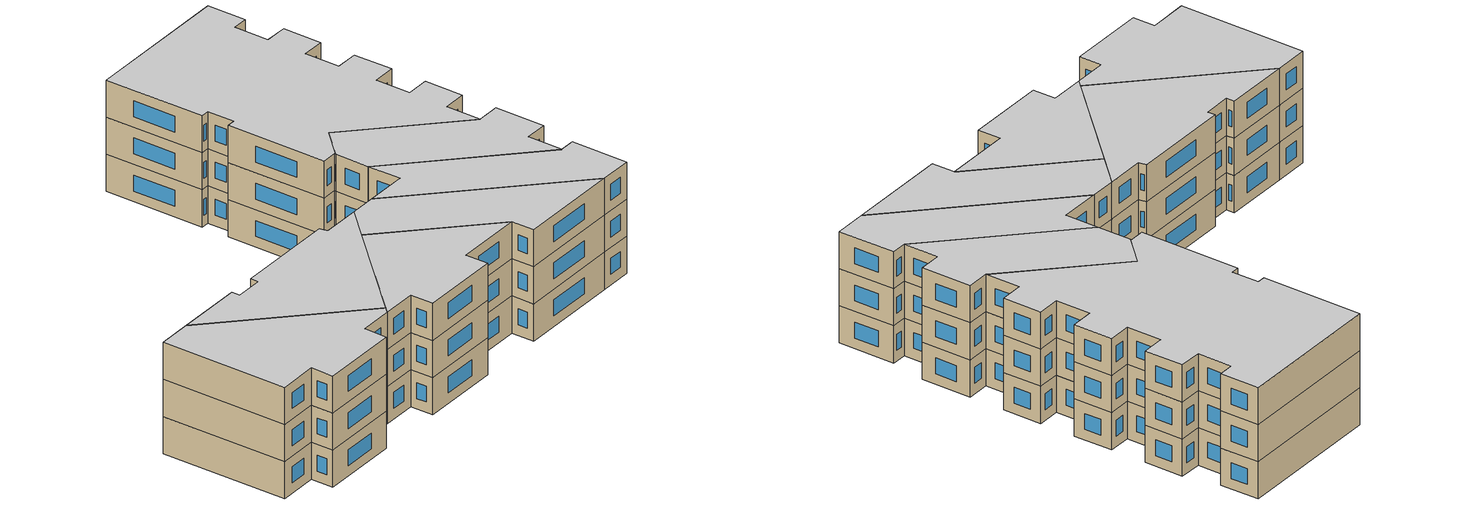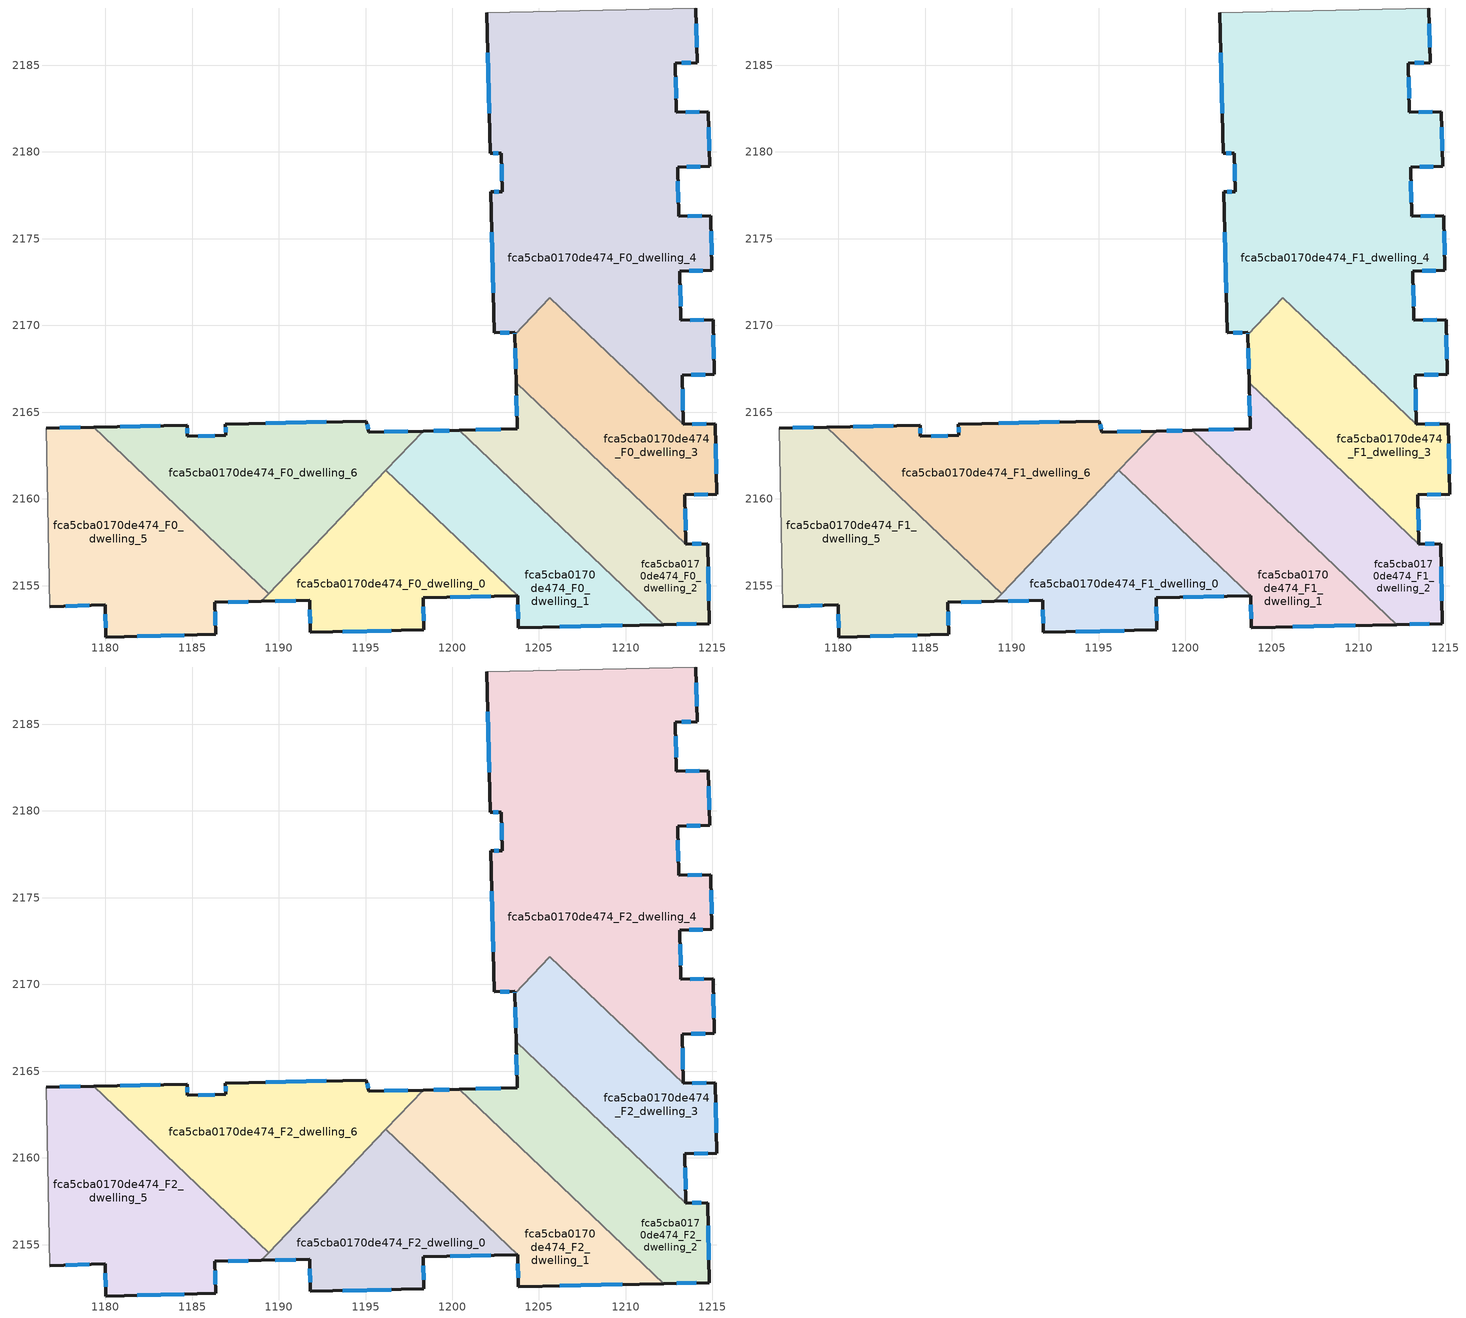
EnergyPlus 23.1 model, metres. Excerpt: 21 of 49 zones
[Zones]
fca5cba0170de474_F0_dwelling_0
 floor ground (EU_floor_Construction): 1203.77,2154.42 1198.32,2154.3 1198.36,2152.45 1191.83,2152.3 1191.78,2154.15 1189,2154.09 1196.17,2161.64 z0
 wall outside (EU_wall_Construction): 1189,2154.09 1191.78,2154.15 1191.83,2152.3 1198.36,2152.45 1198.32,2154.3 1203.77,2154.42 z0:3
 wall to fca5cba0170de474_F0_dwelling_1 (EU_wall_Construction): 1203.77,2154.42 1196.17,2161.64 z0:3
 wall to fca5cba0170de474_F0_dwelling_6 (EU_wall_Construction): 1196.17,2161.64 1189.43,2154.54 z0:3
 wall to fca5cba0170de474_F0_dwelling_5 (EU_wall_Construction): 1189.43,2154.54 1189,2154.09 z0:3
 window (EU_Window_Construction): 1191.79,2153.62 1191.81,2152.83 / 1189.79,2154.11 1190.98,2154.13 / 1199.88,2154.33 1202.21,2154.38 / 1198.35,2152.98 1198.33,2153.77 / 1193.69,2152.34 1196.49,2152.41 z0.86:2.14
fca5cba0170de474_F0_dwelling_1
 floor ground (EU_floor_Construction): 1212.2,2152.76 1203.81,2152.57 1203.77,2154.42 1196.17,2161.64 1198.33,2163.91 1200.41,2163.96 z0
 wall outside (EU_wall_Construction): 1200.41,2163.96 1198.33,2163.91 / 1203.77,2154.42 1203.81,2152.57 1212.2,2152.76 z0:3
 wall to fca5cba0170de474_F0_dwelling_2 (EU_wall_Construction): 1212.2,2152.76 1200.41,2163.96 z0:3
 wall to fca5cba0170de474_F0_dwelling_6 (EU_wall_Construction): 1198.33,2163.91 1196.17,2161.64 z0:3
 window (EU_Window_Construction): 1199.82,2163.94 1198.92,2163.92 / 1206.21,2152.62 1209.81,2152.7 / 1203.78,2153.89 1203.8,2153.1 z0.86:2.14
fca5cba0170de474_F0_dwelling_2
 floor ground (EU_floor_Construction): 1214.72,2157.41 1214.83,2152.82 1212.2,2152.76 1200.41,2163.96 1203.73,2164.03 1203.68,2166.7 1213.47,2157.39 z0
 wall outside (EU_wall_Construction): 1203.68,2166.7 1203.73,2164.03 1200.41,2163.96 / 1212.2,2152.76 1214.83,2152.82 1214.72,2157.41 1213.47,2157.39 z0:3
 wall to fca5cba0170de474_F0_dwelling_3 (EU_wall_Construction): 1213.47,2157.39 1203.68,2166.7 z0:3
 window (EU_Window_Construction): 1202.79,2164.01 1201.36,2163.98 / 1203.69,2165.94 1203.72,2164.79 / 1214.36,2157.41 1213.83,2157.4 / 1214.79,2154.13 1214.75,2156.1 / 1212.95,2152.77 1214.08,2152.8 z0.86:2.14
fca5cba0170de474_F0_dwelling_3
 floor ground (EU_floor_Construction): 1215.17,2164.33 1215.26,2160.28 1213.41,2160.23 1213.47,2157.39 1203.68,2166.7 1203.61,2169.47 1205.63,2171.6 1213.32,2164.29 z0
 wall outside (EU_wall_Construction): 1213.47,2157.39 1213.41,2160.23 1215.26,2160.28 1215.17,2164.33 1213.32,2164.29 / 1203.61,2169.47 1203.68,2166.7 z0:3
 wall to fca5cba0170de474_F0_dwelling_4 (EU_wall_Construction): 1213.32,2164.29 1205.63,2171.6 1203.61,2169.47 z0:3
 window (EU_Window_Construction): 1213.45,2158.21 1213.43,2159.42 / 1203.63,2168.68 1203.66,2167.49 / 1214.64,2164.32 1213.85,2164.3 / 1215.23,2161.44 1215.19,2163.17 / 1213.94,2160.25 1214.73,2160.27 z0.86:2.14
fca5cba0170de474_F0_dwelling_4
 floor ground (EU_floor_Construction): 1214.03,2188.3 1214.11,2185.15 1212.86,2185.12 1212.92,2182.29 1214.77,2182.33 1214.84,2179.17 1212.99,2179.12 1213.05,2176.29 1214.9,2176.33 1214.97,2173.17 1213.12,2173.13 1213.19,2170.29 1215.03,2170.33 1215.1,2167.17 1213.26,2167.13 1213.32,2164.29 1205.63,2171.6 1203.61,2169.47 1203.61,2169.6 1202.42,2169.57 1202.23,2177.7 1202.88,2177.71 1202.83,2179.93 1202.18,2179.91 1202,2188.03 z0
 wall outside (EU_wall_Construction): 1213.32,2164.29 1213.26,2167.13 1215.1,2167.17 1215.03,2170.33 1213.19,2170.29 1213.12,2173.13 1214.97,2173.17 1214.9,2176.33 1213.05,2176.29 1212.99,2179.12 1214.84,2179.17 1214.77,2182.33 1212.92,2182.29 1212.86,2185.12 1214.11,2185.15 1214.03,2188.3 / 1202,2188.03 1202.18,2179.91 1202.83,2179.93 1202.88,2177.71 1202.23,2177.7 1202.42,2169.57 1203.61,2169.6 1203.61,2169.47 z0:3
 wall adiabatic (EU_wall_Construction): 1214.03,2188.3 1202,2188.03 z0:3
 window (EU_Window_Construction): 1214.37,2176.32 1213.58,2176.3 / 1214.95,2174.07 1214.92,2175.42 / 1213.65,2173.14 1214.44,2173.16 / 1213.17,2171.1 1213.14,2172.32 / 1214.51,2170.32 1213.71,2170.3 / 1215.08,2168.07 1215.05,2169.43 / 1213.78,2167.14 1214.58,2167.16 / 1213.3,2165.1 1213.27,2166.32 / 1203.61,2169.56 1203.61,2169.51 / 1202.76,2169.58 1203.27,2169.59 / 1202.29,2175.37 1202.37,2171.89 / 1202.7,2177.71 1202.42,2177.7 / 1202.85,2179.29 1202.87,2178.34 / 1202.37,2179.92 1202.65,2179.92 / 1202.05,2185.71 1202.13,2182.23 / 1214.09,2186.05 1214.06,2187.4 / 1213.22,2185.13 1213.76,2185.14 / 1212.9,2183.1 1212.88,2184.31 / 1214.24,2182.31 1213.45,2182.3 / 1214.82,2180.07 1214.79,2181.42 / 1213.52,2179.14 1214.31,2179.15 / 1213.03,2177.1 1213.01,2178.31 z0.86:2.14
fca5cba0170de474_F0_dwelling_5
 floor ground (EU_floor_Construction): 1189.43,2154.54 1189,2154.09 1186.32,2154.03 1186.36,2152.19 1180.03,2152.04 1179.98,2153.89 1176.81,2153.79 1176.59,2164.08 1179.32,2164.14 z0
 wall outside (EU_wall_Construction): 1176.81,2153.79 1179.98,2153.89 1180.03,2152.04 1186.36,2152.19 1186.32,2154.03 1189,2154.09 / 1179.32,2164.14 1176.59,2164.08 z0:3
 wall adiabatic (EU_wall_Construction): 1176.59,2164.08 1176.81,2153.79 z0:3
 wall to fca5cba0170de474_F0_dwelling_6 (EU_wall_Construction): 1189.43,2154.54 1179.32,2164.14 z0:3
 window (EU_Window_Construction): 1181.84,2152.08 1184.55,2152.15 / 1180,2153.36 1180.01,2152.57 / 1177.71,2153.82 1179.08,2153.86 / 1178.54,2164.12 1177.37,2164.09 / 1187.09,2154.05 1188.24,2154.07 / 1186.35,2152.72 1186.33,2153.5 z0.86:2.14
fca5cba0170de474_F0_dwelling_6
 floor ground (EU_floor_Construction): 1198.33,2163.91 1189.43,2154.54 1179.32,2164.14 1184.71,2164.25 1184.72,2163.61 1186.94,2163.66 1186.93,2164.3 1195.05,2164.49 1195.19,2163.84 z0
 wall outside (EU_wall_Construction): 1198.33,2163.91 1195.19,2163.84 1195.05,2164.49 1186.93,2164.3 1186.94,2163.66 1184.72,2163.61 1184.71,2164.25 1179.32,2164.14 z0:3
 window (EU_Window_Construction): 1195.15,2164.02 1195.09,2164.3 / 1197.43,2163.89 1196.08,2163.86 / 1183.17,2164.22 1180.86,2164.17 / 1184.72,2163.79 1184.72,2164.07 / 1186.31,2163.64 1185.36,2163.62 / 1186.93,2164.12 1186.94,2163.84 / 1192.73,2164.43 1189.25,2164.36 z0.86:2.14
fca5cba0170de474_F1_dwelling_0
 floor to fca5cba0170de474_F0_dwelling_0 (EU_floor_Construction): 1203.77,2154.42 1198.32,2154.3 1198.36,2152.45 1191.83,2152.3 1191.78,2154.15 1189,2154.09 1196.17,2161.64 z3
 wall outside (EU_wall_Construction): 1189,2154.09 1191.78,2154.15 1191.83,2152.3 1198.36,2152.45 1198.32,2154.3 1203.77,2154.42 z3:6
 wall to fca5cba0170de474_F1_dwelling_1 (EU_wall_Construction): 1203.77,2154.42 1196.17,2161.64 z3:6
 wall to fca5cba0170de474_F1_dwelling_6 (EU_wall_Construction): 1196.17,2161.64 1189.43,2154.54 z3:6
 wall to fca5cba0170de474_F1_dwelling_5 (EU_wall_Construction): 1189.43,2154.54 1189,2154.09 z3:6
 window (EU_Window_Construction): 1191.79,2153.62 1191.81,2152.83 / 1189.79,2154.11 1190.98,2154.13 / 1199.88,2154.33 1202.21,2154.38 / 1198.35,2152.98 1198.33,2153.77 / 1193.69,2152.34 1196.49,2152.41 z3.86:5.14
fca5cba0170de474_F1_dwelling_1
 floor to fca5cba0170de474_F0_dwelling_1 (EU_floor_Construction): 1212.2,2152.76 1203.81,2152.57 1203.77,2154.42 1196.17,2161.64 1198.33,2163.91 1200.41,2163.96 z3
 wall outside (EU_wall_Construction): 1200.41,2163.96 1198.33,2163.91 / 1203.77,2154.42 1203.81,2152.57 1212.2,2152.76 z3:6
 wall to fca5cba0170de474_F1_dwelling_2 (EU_wall_Construction): 1212.2,2152.76 1200.41,2163.96 z3:6
 wall to fca5cba0170de474_F1_dwelling_6 (EU_wall_Construction): 1198.33,2163.91 1196.17,2161.64 z3:6
 window (EU_Window_Construction): 1199.82,2163.94 1198.92,2163.92 / 1206.21,2152.62 1209.81,2152.7 / 1203.78,2153.89 1203.8,2153.1 z3.86:5.14
fca5cba0170de474_F1_dwelling_2
 floor to fca5cba0170de474_F0_dwelling_2 (EU_floor_Construction): 1214.72,2157.41 1214.83,2152.82 1212.2,2152.76 1200.41,2163.96 1203.73,2164.03 1203.68,2166.7 1213.47,2157.39 z3
 wall outside (EU_wall_Construction): 1203.68,2166.7 1203.73,2164.03 1200.41,2163.96 / 1212.2,2152.76 1214.83,2152.82 1214.72,2157.41 1213.47,2157.39 z3:6
 wall to fca5cba0170de474_F1_dwelling_3 (EU_wall_Construction): 1213.47,2157.39 1203.68,2166.7 z3:6
 window (EU_Window_Construction): 1202.79,2164.01 1201.36,2163.98 / 1203.69,2165.94 1203.72,2164.79 / 1214.36,2157.41 1213.83,2157.4 / 1214.79,2154.13 1214.75,2156.1 / 1212.95,2152.77 1214.08,2152.8 z3.86:5.14
fca5cba0170de474_F1_dwelling_3
 floor to fca5cba0170de474_F0_dwelling_3 (EU_floor_Construction): 1215.17,2164.33 1215.26,2160.28 1213.41,2160.23 1213.47,2157.39 1203.68,2166.7 1203.61,2169.47 1205.63,2171.6 1213.32,2164.29 z3
 wall outside (EU_wall_Construction): 1213.47,2157.39 1213.41,2160.23 1215.26,2160.28 1215.17,2164.33 1213.32,2164.29 / 1203.61,2169.47 1203.68,2166.7 z3:6
 wall to fca5cba0170de474_F1_dwelling_4 (EU_wall_Construction): 1213.32,2164.29 1205.63,2171.6 1203.61,2169.47 z3:6
 window (EU_Window_Construction): 1213.45,2158.21 1213.43,2159.42 / 1203.63,2168.68 1203.66,2167.49 / 1214.64,2164.32 1213.85,2164.3 / 1215.23,2161.44 1215.19,2163.17 / 1213.94,2160.25 1214.73,2160.27 z3.86:5.14
fca5cba0170de474_F1_dwelling_4
 floor to fca5cba0170de474_F0_dwelling_4 (EU_floor_Construction): 1214.03,2188.3 1214.11,2185.15 1212.86,2185.12 1212.92,2182.29 1214.77,2182.33 1214.84,2179.17 1212.99,2179.12 1213.05,2176.29 1214.9,2176.33 1214.97,2173.17 1213.12,2173.13 1213.19,2170.29 1215.03,2170.33 1215.1,2167.17 1213.26,2167.13 1213.32,2164.29 1205.63,2171.6 1203.61,2169.47 1203.61,2169.6 1202.42,2169.57 1202.23,2177.7 1202.88,2177.71 1202.83,2179.93 1202.18,2179.91 1202,2188.03 z3
 wall outside (EU_wall_Construction): 1213.32,2164.29 1213.26,2167.13 1215.1,2167.17 1215.03,2170.33 1213.19,2170.29 1213.12,2173.13 1214.97,2173.17 1214.9,2176.33 1213.05,2176.29 1212.99,2179.12 1214.84,2179.17 1214.77,2182.33 1212.92,2182.29 1212.86,2185.12 1214.11,2185.15 1214.03,2188.3 / 1202,2188.03 1202.18,2179.91 1202.83,2179.93 1202.88,2177.71 1202.23,2177.7 1202.42,2169.57 1203.61,2169.6 1203.61,2169.47 z3:6
 wall adiabatic (EU_wall_Construction): 1214.03,2188.3 1202,2188.03 z3:6
 window (EU_Window_Construction): 1214.37,2176.32 1213.58,2176.3 / 1214.95,2174.07 1214.92,2175.42 / 1213.65,2173.14 1214.44,2173.16 / 1213.17,2171.1 1213.14,2172.32 / 1214.51,2170.32 1213.71,2170.3 / 1215.08,2168.07 1215.05,2169.43 / 1213.78,2167.14 1214.58,2167.16 / 1213.3,2165.1 1213.27,2166.32 / 1203.61,2169.56 1203.61,2169.51 / 1202.76,2169.58 1203.27,2169.59 / 1202.29,2175.37 1202.37,2171.89 / 1202.7,2177.71 1202.42,2177.7 / 1202.85,2179.29 1202.87,2178.34 / 1202.37,2179.92 1202.65,2179.92 / 1202.05,2185.71 1202.13,2182.23 / 1214.09,2186.05 1214.06,2187.4 / 1213.22,2185.13 1213.76,2185.14 / 1212.9,2183.1 1212.88,2184.31 / 1214.24,2182.31 1213.45,2182.3 / 1214.82,2180.07 1214.79,2181.42 / 1213.52,2179.14 1214.31,2179.15 / 1213.03,2177.1 1213.01,2178.31 z3.86:5.14
fca5cba0170de474_F1_dwelling_5
 floor to fca5cba0170de474_F0_dwelling_5 (EU_floor_Construction): 1189.43,2154.54 1189,2154.09 1186.32,2154.03 1186.36,2152.19 1180.03,2152.04 1179.98,2153.89 1176.81,2153.79 1176.59,2164.08 1179.32,2164.14 z3
 wall outside (EU_wall_Construction): 1176.81,2153.79 1179.98,2153.89 1180.03,2152.04 1186.36,2152.19 1186.32,2154.03 1189,2154.09 / 1179.32,2164.14 1176.59,2164.08 z3:6
 wall adiabatic (EU_wall_Construction): 1176.59,2164.08 1176.81,2153.79 z3:6
 wall to fca5cba0170de474_F1_dwelling_6 (EU_wall_Construction): 1189.43,2154.54 1179.32,2164.14 z3:6
 window (EU_Window_Construction): 1181.84,2152.08 1184.55,2152.15 / 1180,2153.36 1180.01,2152.57 / 1177.71,2153.82 1179.08,2153.86 / 1178.54,2164.12 1177.37,2164.09 / 1187.09,2154.05 1188.24,2154.07 / 1186.35,2152.72 1186.33,2153.5 z3.86:5.14
fca5cba0170de474_F1_dwelling_6
 floor to fca5cba0170de474_F0_dwelling_6 (EU_floor_Construction): 1198.33,2163.91 1189.43,2154.54 1179.32,2164.14 1184.71,2164.25 1184.72,2163.61 1186.94,2163.66 1186.93,2164.3 1195.05,2164.49 1195.19,2163.84 z3
 wall outside (EU_wall_Construction): 1198.33,2163.91 1195.19,2163.84 1195.05,2164.49 1186.93,2164.3 1186.94,2163.66 1184.72,2163.61 1184.71,2164.25 1179.32,2164.14 z3:6
 window (EU_Window_Construction): 1195.15,2164.02 1195.09,2164.3 / 1197.43,2163.89 1196.08,2163.86 / 1183.17,2164.22 1180.86,2164.17 / 1184.72,2163.79 1184.72,2164.07 / 1186.31,2163.64 1185.36,2163.62 / 1186.93,2164.12 1186.94,2163.84 / 1192.73,2164.43 1189.25,2164.36 z3.86:5.14
fca5cba0170de474_F2_dwelling_0
 floor to fca5cba0170de474_F1_dwelling_0 (EU_floor_Construction): 1203.77,2154.42 1198.32,2154.3 1198.36,2152.45 1191.83,2152.3 1191.78,2154.15 1189,2154.09 1196.17,2161.64 z6
 wall outside (EU_wall_Construction): 1189,2154.09 1191.78,2154.15 1191.83,2152.3 1198.36,2152.45 1198.32,2154.3 1203.77,2154.42 z6:9
 wall to fca5cba0170de474_F2_dwelling_1 (EU_wall_Construction): 1203.77,2154.42 1196.17,2161.64 z6:9
 wall to fca5cba0170de474_F2_dwelling_6 (EU_wall_Construction): 1196.17,2161.64 1189.43,2154.54 z6:9
 wall to fca5cba0170de474_F2_dwelling_5 (EU_wall_Construction): 1189.43,2154.54 1189,2154.09 z6:9
 window (EU_Window_Construction): 1191.79,2153.62 1191.81,2152.83 / 1189.79,2154.11 1190.98,2154.13 / 1199.88,2154.33 1202.21,2154.38 / 1198.35,2152.98 1198.33,2153.77 / 1193.69,2152.34 1196.49,2152.41 z6.86:8.14
 ceiling to fca5cba0170de474_F3_dwelling_0 (EU_floor_Construction): 1203.77,2154.42 1196.17,2161.64 1189,2154.09 1191.78,2154.15 1191.83,2152.3 1198.36,2152.45 1198.32,2154.3 z9
fca5cba0170de474_F2_dwelling_1
 floor to fca5cba0170de474_F1_dwelling_1 (EU_floor_Construction): 1212.2,2152.76 1203.81,2152.57 1203.77,2154.42 1196.17,2161.64 1198.33,2163.91 1200.41,2163.96 z6
 wall outside (EU_wall_Construction): 1200.41,2163.96 1198.33,2163.91 / 1203.77,2154.42 1203.81,2152.57 1212.2,2152.76 z6:9
 wall to fca5cba0170de474_F2_dwelling_2 (EU_wall_Construction): 1212.2,2152.76 1200.41,2163.96 z6:9
 wall to fca5cba0170de474_F2_dwelling_6 (EU_wall_Construction): 1198.33,2163.91 1196.17,2161.64 z6:9
 window (EU_Window_Construction): 1199.82,2163.94 1198.92,2163.92 / 1206.21,2152.62 1209.81,2152.7 / 1203.78,2153.89 1203.8,2153.1 z6.86:8.14
 ceiling to fca5cba0170de474_F3_dwelling_1 (EU_floor_Construction): 1212.2,2152.76 1200.41,2163.96 1198.33,2163.91 1196.17,2161.64 1203.77,2154.42 1203.81,2152.57 z9
fca5cba0170de474_F2_dwelling_2
 floor to fca5cba0170de474_F1_dwelling_2 (EU_floor_Construction): 1214.72,2157.41 1214.83,2152.82 1212.2,2152.76 1200.41,2163.96 1203.73,2164.03 1203.68,2166.7 1213.47,2157.39 z6
 wall outside (EU_wall_Construction): 1203.68,2166.7 1203.73,2164.03 1200.41,2163.96 / 1212.2,2152.76 1214.83,2152.82 1214.72,2157.41 1213.47,2157.39 z6:9
 wall to fca5cba0170de474_F2_dwelling_3 (EU_wall_Construction): 1213.47,2157.39 1203.68,2166.7 z6:9
 window (EU_Window_Construction): 1202.79,2164.01 1201.36,2163.98 / 1203.69,2165.94 1203.72,2164.79 / 1214.36,2157.41 1213.83,2157.4 / 1214.79,2154.13 1214.75,2156.1 / 1212.95,2152.77 1214.08,2152.8 z6.86:8.14
 ceiling to fca5cba0170de474_F3_dwelling_2 (EU_floor_Construction): 1214.83,2152.82 1214.72,2157.41 1213.47,2157.39 1203.68,2166.7 1203.73,2164.03 1200.41,2163.96 1212.2,2152.76 z9
fca5cba0170de474_F2_dwelling_3
 floor to fca5cba0170de474_F1_dwelling_3 (EU_floor_Construction): 1215.17,2164.33 1215.26,2160.28 1213.41,2160.23 1213.47,2157.39 1203.68,2166.7 1203.61,2169.47 1205.63,2171.6 1213.32,2164.29 z6
 wall outside (EU_wall_Construction): 1213.47,2157.39 1213.41,2160.23 1215.26,2160.28 1215.17,2164.33 1213.32,2164.29 / 1203.61,2169.47 1203.68,2166.7 z6:9
 wall to fca5cba0170de474_F2_dwelling_4 (EU_wall_Construction): 1213.32,2164.29 1205.63,2171.6 1203.61,2169.47 z6:9
 window (EU_Window_Construction): 1213.45,2158.21 1213.43,2159.42 / 1203.63,2168.68 1203.66,2167.49 / 1214.64,2164.32 1213.85,2164.3 / 1215.23,2161.44 1215.19,2163.17 / 1213.94,2160.25 1214.73,2160.27 z6.86:8.14
 ceiling to fca5cba0170de474_F3_dwelling_3 (EU_floor_Construction): 1213.47,2157.39 1213.41,2160.23 1215.26,2160.28 1215.17,2164.33 1213.32,2164.29 1205.63,2171.6 1203.61,2169.47 1203.68,2166.7 z9
fca5cba0170de474_F2_dwelling_4
 floor to fca5cba0170de474_F1_dwelling_4 (EU_floor_Construction): 1214.03,2188.3 1214.11,2185.15 1212.86,2185.12 1212.92,2182.29 1214.77,2182.33 1214.84,2179.17 1212.99,2179.12 1213.05,2176.29 1214.9,2176.33 1214.97,2173.17 1213.12,2173.13 1213.19,2170.29 1215.03,2170.33 1215.1,2167.17 1213.26,2167.13 1213.32,2164.29 1205.63,2171.6 1203.61,2169.47 1203.61,2169.6 1202.42,2169.57 1202.23,2177.7 1202.88,2177.71 1202.83,2179.93 1202.18,2179.91 1202,2188.03 z6
 wall outside (EU_wall_Construction): 1213.32,2164.29 1213.26,2167.13 1215.1,2167.17 1215.03,2170.33 1213.19,2170.29 1213.12,2173.13 1214.97,2173.17 1214.9,2176.33 1213.05,2176.29 1212.99,2179.12 1214.84,2179.17 1214.77,2182.33 1212.92,2182.29 1212.86,2185.12 1214.11,2185.15 1214.03,2188.3 / 1202,2188.03 1202.18,2179.91 1202.83,2179.93 1202.88,2177.71 1202.23,2177.7 1202.42,2169.57 1203.61,2169.6 1203.61,2169.47 z6:9
 wall adiabatic (EU_wall_Construction): 1214.03,2188.3 1202,2188.03 z6:9
 window (EU_Window_Construction): 1214.37,2176.32 1213.58,2176.3 / 1214.95,2174.07 1214.92,2175.42 / 1213.65,2173.14 1214.44,2173.16 / 1213.17,2171.1 1213.14,2172.32 / 1214.51,2170.32 1213.71,2170.3 / 1215.08,2168.07 1215.05,2169.43 / 1213.78,2167.14 1214.58,2167.16 / 1213.3,2165.1 1213.27,2166.32 / 1203.61,2169.56 1203.61,2169.51 / 1202.76,2169.58 1203.27,2169.59 / 1202.29,2175.37 1202.37,2171.89 / 1202.7,2177.71 1202.42,2177.7 / 1202.85,2179.29 1202.87,2178.34 / 1202.37,2179.92 1202.65,2179.92 / 1202.05,2185.71 1202.13,2182.23 / 1214.09,2186.05 1214.06,2187.4 / 1213.22,2185.13 1213.76,2185.14 / 1212.9,2183.1 1212.88,2184.31 / 1214.24,2182.31 1213.45,2182.3 / 1214.82,2180.07 1214.79,2181.42 / 1213.52,2179.14 1214.31,2179.15 / 1213.03,2177.1 1213.01,2178.31 z6.86:8.14
 ceiling to fca5cba0170de474_F3_dwelling_4 (EU_floor_Construction): 1213.32,2164.29 1213.26,2167.13 1215.1,2167.17 1215.03,2170.33 1213.19,2170.29 1213.12,2173.13 1214.97,2173.17 1214.9,2176.33 1213.05,2176.29 1212.99,2179.12 1214.84,2179.17 1214.77,2182.33 1212.92,2182.29 1212.86,2185.12 1214.11,2185.15 1214.03,2188.3 1202,2188.03 1202.18,2179.91 1202.83,2179.93 1202.88,2177.71 1202.23,2177.7 1202.42,2169.57 1203.61,2169.6 1203.61,2169.47 1205.63,2171.6 z9
fca5cba0170de474_F2_dwelling_5
 floor to fca5cba0170de474_F1_dwelling_5 (EU_floor_Construction): 1189.43,2154.54 1189,2154.09 1186.32,2154.03 1186.36,2152.19 1180.03,2152.04 1179.98,2153.89 1176.81,2153.79 1176.59,2164.08 1179.32,2164.14 z6
 wall outside (EU_wall_Construction): 1176.81,2153.79 1179.98,2153.89 1180.03,2152.04 1186.36,2152.19 1186.32,2154.03 1189,2154.09 / 1179.32,2164.14 1176.59,2164.08 z6:9
 wall adiabatic (EU_wall_Construction): 1176.59,2164.08 1176.81,2153.79 z6:9
 wall to fca5cba0170de474_F2_dwelling_6 (EU_wall_Construction): 1189.43,2154.54 1179.32,2164.14 z6:9
 window (EU_Window_Construction): 1181.84,2152.08 1184.55,2152.15 / 1180,2153.36 1180.01,2152.57 / 1177.71,2153.82 1179.08,2153.86 / 1178.54,2164.12 1177.37,2164.09 / 1187.09,2154.05 1188.24,2154.07 / 1186.35,2152.72 1186.33,2153.5 z6.86:8.14
 ceiling to fca5cba0170de474_F3_dwelling_5 (EU_floor_Construction): 1189,2154.09 1189.43,2154.54 1179.32,2164.14 1176.59,2164.08 1176.81,2153.79 1179.98,2153.89 1180.03,2152.04 1186.36,2152.19 1186.32,2154.03 z9
fca5cba0170de474_F2_dwelling_6
 floor to fca5cba0170de474_F1_dwelling_6 (EU_floor_Construction): 1198.33,2163.91 1189.43,2154.54 1179.32,2164.14 1184.71,2164.25 1184.72,2163.61 1186.94,2163.66 1186.93,2164.3 1195.05,2164.49 1195.19,2163.84 z6
 wall outside (EU_wall_Construction): 1198.33,2163.91 1195.19,2163.84 1195.05,2164.49 1186.93,2164.3 1186.94,2163.66 1184.72,2163.61 1184.71,2164.25 1179.32,2164.14 z6:9
 window (EU_Window_Construction): 1195.15,2164.02 1195.09,2164.3 / 1197.43,2163.89 1196.08,2163.86 / 1183.17,2164.22 1180.86,2164.17 / 1184.72,2163.79 1184.72,2164.07 / 1186.31,2163.64 1185.36,2163.62 / 1186.93,2164.12 1186.94,2163.84 / 1192.73,2164.43 1189.25,2164.36 z6.86:8.14
 ceiling to fca5cba0170de474_F3_dwelling_6 (EU_floor_Construction): 1189.43,2154.54 1198.33,2163.91 1195.19,2163.84 1195.05,2164.49 1186.93,2164.3 1186.94,2163.66 1184.72,2163.61 1184.71,2164.25 1179.32,2164.14 z9
[Building]
EU S2 Campaign: North Axis=0; Terrain=City; Solar Distribution=FullExterior
[Site:Location]
Helsinki-Vantaa.AP: Latitude=60.317; Longitude=24.963; Time Zone=2; Elevation=54.6
[SizingPeriod:WeatherFileDays]
AnnualSizingPeriod: Begin Month=1; Begin Day of Month=1; End Month=12; End Day of Month=31; Day of Week for Start Day=Monday; Use Weather File Daylight Saving Period=No; Use Weather File Rain and Snow Indicators=No
[MATERIAL]
EU_InternalMass_Material: Roughness=MediumRough; Thickness=0.1; Conductivity=1; Density=1800; Specific Heat=900; Thermal Absorptance=0.9; Solar Absorptance=0.7; Visible Absorptance=0.7
[MATERIAL:NOMASS] Roughness=MediumRough; Thermal Absorptance=0.9; Solar Absorptance=0.7; Visible Absorptance=0.7
Name | Thermal Resistance
EU_wall_NoMass | 2.6932
EU_floor_NoMass | 2.22482
[WINDOWMATERIAL:SIMPLEGLAZINGSYSTEM]
EU_Window_SimpleGlazing: UFactor=2.14966; Solar Heat Gain Coefficient=0.7; Visible Transmittance=0.7
[CONSTRUCTION]
EU_wall_Construction: EU_wall_NoMass
EU_floor_Construction: EU_floor_NoMass
EU_Window_Construction: EU_Window_SimpleGlazing
EU_InternalMass_Construction: EU_InternalMass_Material
[ZONE] Type=1; Multiplier=1; Ceiling Height=autocalculate; Floor Area=autocalculate; Part of Total Floor Area=Yes
Name | Volume
fca5cba0170de474_F0_dwelling_0; fca5cba0170de474_F1_dwelling_0; fca5cba0170de474_F2_dwelling_0 | 200.016
fca5cba0170de474_F0_dwelling_1; fca5cba0170de474_F1_dwelling_1; fca5cba0170de474_F2_dwelling_1 | 214.764
fca5cba0170de474_F0_dwelling_2; fca5cba0170de474_F1_dwelling_2; fca5cba0170de474_F2_dwelling_2 | 202.646
fca5cba0170de474_F0_dwelling_3; fca5cba0170de474_F1_dwelling_3; fca5cba0170de474_F2_dwelling_3 | 208.183
fca5cba0170de474_F0_dwelling_4; fca5cba0170de474_F1_dwelling_4; fca5cba0170de474_F2_dwelling_4 | 692.12
fca5cba0170de474_F0_dwelling_5; fca5cba0170de474_F1_dwelling_5; fca5cba0170de474_F2_dwelling_5 | 278.104
fca5cba0170de474_F0_dwelling_6; fca5cba0170de474_F1_dwelling_6; fca5cba0170de474_F2_dwelling_6 | 278.065
[INTERNALMASS] Construction=EU_InternalMass_Construction
Name | Zone or ZoneList | Surface Area
fca5cba0170de474_F0_dwelling_0_EU_InternalMass | fca5cba0170de474_F0_dwelling_0 | 66.6719
fca5cba0170de474_F0_dwelling_1_EU_InternalMass | fca5cba0170de474_F0_dwelling_1 | 71.5899
fca5cba0170de474_F0_dwelling_2_EU_InternalMass | fca5cba0170de474_F0_dwelling_2 | 67.5488
fca5cba0170de474_F0_dwelling_3_EU_InternalMass | fca5cba0170de474_F0_dwelling_3 | 69.3951
fca5cba0170de474_F0_dwelling_4_EU_InternalMass | fca5cba0170de474_F0_dwelling_4 | 230.707
fca5cba0170de474_F0_dwelling_5_EU_InternalMass | fca5cba0170de474_F0_dwelling_5 | 92.7013
fca5cba0170de474_F0_dwelling_6_EU_InternalMass | fca5cba0170de474_F0_dwelling_6 | 92.6883
fca5cba0170de474_F1_dwelling_0_EU_InternalMass | fca5cba0170de474_F1_dwelling_0 | 66.6719
fca5cba0170de474_F1_dwelling_1_EU_InternalMass | fca5cba0170de474_F1_dwelling_1 | 71.5899
fca5cba0170de474_F1_dwelling_2_EU_InternalMass | fca5cba0170de474_F1_dwelling_2 | 67.5488
fca5cba0170de474_F1_dwelling_3_EU_InternalMass | fca5cba0170de474_F1_dwelling_3 | 69.3951
fca5cba0170de474_F1_dwelling_4_EU_InternalMass | fca5cba0170de474_F1_dwelling_4 | 230.707
fca5cba0170de474_F1_dwelling_5_EU_InternalMass | fca5cba0170de474_F1_dwelling_5 | 92.7013
fca5cba0170de474_F1_dwelling_6_EU_InternalMass | fca5cba0170de474_F1_dwelling_6 | 92.6883
fca5cba0170de474_F2_dwelling_0_EU_InternalMass | fca5cba0170de474_F2_dwelling_0 | 66.6719
fca5cba0170de474_F2_dwelling_1_EU_InternalMass | fca5cba0170de474_F2_dwelling_1 | 71.5899
fca5cba0170de474_F2_dwelling_2_EU_InternalMass | fca5cba0170de474_F2_dwelling_2 | 67.5488
fca5cba0170de474_F2_dwelling_3_EU_InternalMass | fca5cba0170de474_F2_dwelling_3 | 69.3951
fca5cba0170de474_F2_dwelling_4_EU_InternalMass | fca5cba0170de474_F2_dwelling_4 | 230.707
fca5cba0170de474_F2_dwelling_5_EU_InternalMass | fca5cba0170de474_F2_dwelling_5 | 92.7013
fca5cba0170de474_F2_dwelling_6_EU_InternalMass | fca5cba0170de474_F2_dwelling_6 | 92.6883
[OTHEREQUIPMENT] Fuel Type=Electricity; Design Level Calculation Method=Watts/Area; Power per Zone Floor Area=1; Fraction Latent=0; Fraction Radiant=0; Fraction Lost=0; Carbon Dioxide Generation Rate=0; EndUse Subcategory=EU_Step8_InternalGains
Name | Zone or ZoneList or Space or SpaceList | Schedule
EU_Step8_InternalGain_fca5cba0170de474_F0_dwelling_0_f000 | fca5cba0170de474_F0_dwelling_0 | EU_Step8_GainSchedule_fca5cba0170de474_F0_dwelling_0_f000
EU_Step8_InternalGain_fca5cba0170de474_F0_dwelling_1_f000 | fca5cba0170de474_F0_dwelling_1 | EU_Step8_GainSchedule_fca5cba0170de474_F0_dwelling_1_f000
EU_Step8_InternalGain_fca5cba0170de474_F0_dwelling_2_f000 | fca5cba0170de474_F0_dwelling_2 | EU_Step8_GainSchedule_fca5cba0170de474_F0_dwelling_2_f000
EU_Step8_InternalGain_fca5cba0170de474_F0_dwelling_3_f000 | fca5cba0170de474_F0_dwelling_3 | EU_Step8_GainSchedule_fca5cba0170de474_F0_dwelling_3_f000
EU_Step8_InternalGain_fca5cba0170de474_F0_dwelling_4_f000 | fca5cba0170de474_F0_dwelling_4 | EU_Step8_GainSchedule_fca5cba0170de474_F0_dwelling_4_f000
EU_Step8_InternalGain_fca5cba0170de474_F0_dwelling_5_f000 | fca5cba0170de474_F0_dwelling_5 | EU_Step8_GainSchedule_fca5cba0170de474_F0_dwelling_5_f000
EU_Step8_InternalGain_fca5cba0170de474_F0_dwelling_6_f000 | fca5cba0170de474_F0_dwelling_6 | EU_Step8_GainSchedule_fca5cba0170de474_F0_dwelling_6_f000
EU_Step8_InternalGain_fca5cba0170de474_F1_dwelling_0_f000 | fca5cba0170de474_F1_dwelling_0 | EU_Step8_GainSchedule_fca5cba0170de474_F1_dwelling_0_f000
EU_Step8_InternalGain_fca5cba0170de474_F1_dwelling_1_f000 | fca5cba0170de474_F1_dwelling_1 | EU_Step8_GainSchedule_fca5cba0170de474_F1_dwelling_1_f000
EU_Step8_InternalGain_fca5cba0170de474_F1_dwelling_2_f000 | fca5cba0170de474_F1_dwelling_2 | EU_Step8_GainSchedule_fca5cba0170de474_F1_dwelling_2_f000
EU_Step8_InternalGain_fca5cba0170de474_F1_dwelling_3_f000 | fca5cba0170de474_F1_dwelling_3 | EU_Step8_GainSchedule_fca5cba0170de474_F1_dwelling_3_f000
EU_Step8_InternalGain_fca5cba0170de474_F1_dwelling_4_f000 | fca5cba0170de474_F1_dwelling_4 | EU_Step8_GainSchedule_fca5cba0170de474_F1_dwelling_4_f000
EU_Step8_InternalGain_fca5cba0170de474_F1_dwelling_5_f000 | fca5cba0170de474_F1_dwelling_5 | EU_Step8_GainSchedule_fca5cba0170de474_F1_dwelling_5_f000
EU_Step8_InternalGain_fca5cba0170de474_F1_dwelling_6_f000 | fca5cba0170de474_F1_dwelling_6 | EU_Step8_GainSchedule_fca5cba0170de474_F1_dwelling_6_f000
EU_Step8_InternalGain_fca5cba0170de474_F2_dwelling_0_f000 | fca5cba0170de474_F2_dwelling_0 | EU_Step8_GainSchedule_fca5cba0170de474_F2_dwelling_0_f000
EU_Step8_InternalGain_fca5cba0170de474_F2_dwelling_1_f000 | fca5cba0170de474_F2_dwelling_1 | EU_Step8_GainSchedule_fca5cba0170de474_F2_dwelling_1_f000
EU_Step8_InternalGain_fca5cba0170de474_F2_dwelling_2_f000 | fca5cba0170de474_F2_dwelling_2 | EU_Step8_GainSchedule_fca5cba0170de474_F2_dwelling_2_f000
EU_Step8_InternalGain_fca5cba0170de474_F2_dwelling_3_f000 | fca5cba0170de474_F2_dwelling_3 | EU_Step8_GainSchedule_fca5cba0170de474_F2_dwelling_3_f000
EU_Step8_InternalGain_fca5cba0170de474_F2_dwelling_4_f000 | fca5cba0170de474_F2_dwelling_4 | EU_Step8_GainSchedule_fca5cba0170de474_F2_dwelling_4_f000
EU_Step8_InternalGain_fca5cba0170de474_F2_dwelling_5_f000 | fca5cba0170de474_F2_dwelling_5 | EU_Step8_GainSchedule_fca5cba0170de474_F2_dwelling_5_f000
EU_Step8_InternalGain_fca5cba0170de474_F2_dwelling_6_f000 | fca5cba0170de474_F2_dwelling_6 | EU_Step8_GainSchedule_fca5cba0170de474_F2_dwelling_6_f000
[ZONEVENTILATION:DESIGNFLOWRATE] Schedule=EU_AlwaysOn; Design Flow Rate Calculation Method=AirChanges/Hour; Air Changes per Hour=0.586271; Ventilation Type=Natural; Fan Pressure Rise=0; Fan Total Efficiency=1; Constant Term Coefficient=1; Temperature Term Coefficient=0; Velocity Term Coefficient=0; Velocity Squared Term Coefficient=0; Minimum Indoor Temperature=-100; Maximum Indoor Temperature=100; Delta Temperature=-100; Minimum Outdoor Temperature=-100; Maximum Outdoor Temperature=100; Maximum Wind Speed=40
Name | Zone or ZoneList or Space or SpaceList
EU_ConstantAir_fca5cba0170de474_F0_dwelling_0 | fca5cba0170de474_F0_dwelling_0
EU_ConstantAir_fca5cba0170de474_F0_dwelling_1 | fca5cba0170de474_F0_dwelling_1
EU_ConstantAir_fca5cba0170de474_F0_dwelling_2 | fca5cba0170de474_F0_dwelling_2
EU_ConstantAir_fca5cba0170de474_F0_dwelling_3 | fca5cba0170de474_F0_dwelling_3
EU_ConstantAir_fca5cba0170de474_F0_dwelling_4 | fca5cba0170de474_F0_dwelling_4
EU_ConstantAir_fca5cba0170de474_F0_dwelling_5 | fca5cba0170de474_F0_dwelling_5
EU_ConstantAir_fca5cba0170de474_F0_dwelling_6 | fca5cba0170de474_F0_dwelling_6
EU_ConstantAir_fca5cba0170de474_F1_dwelling_0 | fca5cba0170de474_F1_dwelling_0
EU_ConstantAir_fca5cba0170de474_F1_dwelling_1 | fca5cba0170de474_F1_dwelling_1
EU_ConstantAir_fca5cba0170de474_F1_dwelling_2 | fca5cba0170de474_F1_dwelling_2
EU_ConstantAir_fca5cba0170de474_F1_dwelling_3 | fca5cba0170de474_F1_dwelling_3
EU_ConstantAir_fca5cba0170de474_F1_dwelling_4 | fca5cba0170de474_F1_dwelling_4
EU_ConstantAir_fca5cba0170de474_F1_dwelling_5 | fca5cba0170de474_F1_dwelling_5
EU_ConstantAir_fca5cba0170de474_F1_dwelling_6 | fca5cba0170de474_F1_dwelling_6
EU_ConstantAir_fca5cba0170de474_F2_dwelling_0 | fca5cba0170de474_F2_dwelling_0
EU_ConstantAir_fca5cba0170de474_F2_dwelling_1 | fca5cba0170de474_F2_dwelling_1
EU_ConstantAir_fca5cba0170de474_F2_dwelling_2 | fca5cba0170de474_F2_dwelling_2
EU_ConstantAir_fca5cba0170de474_F2_dwelling_3 | fca5cba0170de474_F2_dwelling_3
EU_ConstantAir_fca5cba0170de474_F2_dwelling_4 | fca5cba0170de474_F2_dwelling_4
EU_ConstantAir_fca5cba0170de474_F2_dwelling_5 | fca5cba0170de474_F2_dwelling_5
EU_ConstantAir_fca5cba0170de474_F2_dwelling_6 | fca5cba0170de474_F2_dwelling_6
[HVACTEMPLATE:THERMOSTAT] Constant Heating Setpoint=20; Constant Cooling Setpoint=50
EU_HeatOnly_fca5cba0170de474_F0_dwelling_0; EU_HeatOnly_fca5cba0170de474_F0_dwelling_1; EU_HeatOnly_fca5cba0170de474_F0_dwelling_2; EU_HeatOnly_fca5cba0170de474_F0_dwelling_3; EU_HeatOnly_fca5cba0170de474_F0_dwelling_4; EU_HeatOnly_fca5cba0170de474_F0_dwelling_5; EU_HeatOnly_fca5cba0170de474_F0_dwelling_6; EU_HeatOnly_fca5cba0170de474_F1_dwelling_0; EU_HeatOnly_fca5cba0170de474_F1_dwelling_1; EU_HeatOnly_fca5cba0170de474_F1_dwelling_2; EU_HeatOnly_fca5cba0170de474_F1_dwelling_3; EU_HeatOnly_fca5cba0170de474_F1_dwelling_4; EU_HeatOnly_fca5cba0170de474_F1_dwelling_5; EU_HeatOnly_fca5cba0170de474_F1_dwelling_6; EU_HeatOnly_fca5cba0170de474_F2_dwelling_0; EU_HeatOnly_fca5cba0170de474_F2_dwelling_1; EU_HeatOnly_fca5cba0170de474_F2_dwelling_2; EU_HeatOnly_fca5cba0170de474_F2_dwelling_3; EU_HeatOnly_fca5cba0170de474_F2_dwelling_4; EU_HeatOnly_fca5cba0170de474_F2_dwelling_5; EU_HeatOnly_fca5cba0170de474_F2_dwelling_6; EU_HeatOnly_fca5cba0170de474_F3_dwelling_0; EU_HeatOnly_fca5cba0170de474_F3_dwelling_1; EU_HeatOnly_fca5cba0170de474_F3_dwelling_2; EU_HeatOnly_fca5cba0170de474_F3_dwelling_3; EU_HeatOnly_fca5cba0170de474_F3_dwelling_4; EU_HeatOnly_fca5cba0170de474_F3_dwelling_5; EU_HeatOnly_fca5cba0170de474_F3_dwelling_6; EU_HeatOnly_fca5cba0170de474_F4_dwelling_0; EU_HeatOnly_fca5cba0170de474_F4_dwelling_1; EU_HeatOnly_fca5cba0170de474_F4_dwelling_2; EU_HeatOnly_fca5cba0170de474_F4_dwelling_3; EU_HeatOnly_fca5cba0170de474_F4_dwelling_4; EU_HeatOnly_fca5cba0170de474_F4_dwelling_5; EU_HeatOnly_fca5cba0170de474_F4_dwelling_6; EU_HeatOnly_fca5cba0170de474_F5_dwelling_0; EU_HeatOnly_fca5cba0170de474_F5_dwelling_1; EU_HeatOnly_fca5cba0170de474_F5_dwelling_2; EU_HeatOnly_fca5cba0170de474_F5_dwelling_3; EU_HeatOnly_fca5cba0170de474_F5_dwelling_4; EU_HeatOnly_fca5cba0170de474_F5_dwelling_5; EU_HeatOnly_fca5cba0170de474_F5_dwelling_6; EU_HeatOnly_fca5cba0170de474_F6_dwelling_0; EU_HeatOnly_fca5cba0170de474_F6_dwelling_1; EU_HeatOnly_fca5cba0170de474_F6_dwelling_2; EU_HeatOnly_fca5cba0170de474_F6_dwelling_3; EU_HeatOnly_fca5cba0170de474_F6_dwelling_4; EU_HeatOnly_fca5cba0170de474_F6_dwelling_5; EU_HeatOnly_fca5cba0170de474_F6_dwelling_6
[HVACTEMPLATE:ZONE:IDEALLOADSAIRSYSTEM] System Availability Schedule=EU_AlwaysOn; Maximum Heating Supply Air Temperature=50; Minimum Cooling Supply Air Temperature=13; Maximum Heating Supply Air Humidity Ratio=0.0156; Minimum Cooling Supply Air Humidity Ratio=0.0077; Heating Limit=NoLimit; Cooling Limit=NoLimit; Heating Availability Schedule=EU_AlwaysOn; Cooling Availability Schedule=EU_CoolingOff; Dehumidification Control Type=ConstantSensibleHeatRatio; Cooling Sensible Heat Ratio=0.7; Dehumidification Setpoint=60; Humidification Control Type=None; Humidification Setpoint=30; Outdoor Air Method=None; Outdoor Air Flow Rate per Person=0.00944; Outdoor Air Flow Rate per Zone Floor Area=0; Outdoor Air Flow Rate per Zone=0; Demand Controlled Ventilation Type=None; Outdoor Air Economizer Type=NoEconomizer; Heat Recovery Type=None; Sensible Heat Recovery Effectiveness=0.7; Latent Heat Recovery Effectiveness=0.65
Name | Template Thermostat
fca5cba0170de474_F0_dwelling_0 | EU_HeatOnly_fca5cba0170de474_F0_dwelling_0
fca5cba0170de474_F0_dwelling_1 | EU_HeatOnly_fca5cba0170de474_F0_dwelling_1
fca5cba0170de474_F0_dwelling_2 | EU_HeatOnly_fca5cba0170de474_F0_dwelling_2
fca5cba0170de474_F0_dwelling_3 | EU_HeatOnly_fca5cba0170de474_F0_dwelling_3
fca5cba0170de474_F0_dwelling_4 | EU_HeatOnly_fca5cba0170de474_F0_dwelling_4
fca5cba0170de474_F0_dwelling_5 | EU_HeatOnly_fca5cba0170de474_F0_dwelling_5
fca5cba0170de474_F0_dwelling_6 | EU_HeatOnly_fca5cba0170de474_F0_dwelling_6
fca5cba0170de474_F1_dwelling_0 | EU_HeatOnly_fca5cba0170de474_F1_dwelling_0
fca5cba0170de474_F1_dwelling_1 | EU_HeatOnly_fca5cba0170de474_F1_dwelling_1
fca5cba0170de474_F1_dwelling_2 | EU_HeatOnly_fca5cba0170de474_F1_dwelling_2
fca5cba0170de474_F1_dwelling_3 | EU_HeatOnly_fca5cba0170de474_F1_dwelling_3
fca5cba0170de474_F1_dwelling_4 | EU_HeatOnly_fca5cba0170de474_F1_dwelling_4
fca5cba0170de474_F1_dwelling_5 | EU_HeatOnly_fca5cba0170de474_F1_dwelling_5
fca5cba0170de474_F1_dwelling_6 | EU_HeatOnly_fca5cba0170de474_F1_dwelling_6
fca5cba0170de474_F2_dwelling_0 | EU_HeatOnly_fca5cba0170de474_F2_dwelling_0
fca5cba0170de474_F2_dwelling_1 | EU_HeatOnly_fca5cba0170de474_F2_dwelling_1
fca5cba0170de474_F2_dwelling_2 | EU_HeatOnly_fca5cba0170de474_F2_dwelling_2
fca5cba0170de474_F2_dwelling_3 | EU_HeatOnly_fca5cba0170de474_F2_dwelling_3
fca5cba0170de474_F2_dwelling_4 | EU_HeatOnly_fca5cba0170de474_F2_dwelling_4
fca5cba0170de474_F2_dwelling_5 | EU_HeatOnly_fca5cba0170de474_F2_dwelling_5
fca5cba0170de474_F2_dwelling_6 | EU_HeatOnly_fca5cba0170de474_F2_dwelling_6
[SIZING:ZONE] Zone Cooling Design Supply Air Temperature Input Method=SupplyAirTemperature; Zone Cooling Design Supply Air Temperature=13; Zone Heating Design Supply Air Temperature Input Method=SupplyAirTemperature; Zone Heating Design Supply Air Temperature=50; Zone Cooling Design Supply Air Humidity Ratio=0.008; Zone Heating Design Supply Air Humidity Ratio=0.008; Cooling Design Air Flow Method=DesignDay; Cooling Design Air Flow Rate=0; Cooling Minimum Air Flow per Zone Floor Area=0.000762; Cooling Minimum Air Flow=0; Cooling Minimum Air Flow Fraction=0.2; Heating Design Air Flow Method=DesignDay; Heating Design Air Flow Rate=0; Heating Maximum Air Flow per Zone Floor Area=0.002032; Heating Maximum Air Flow=0.141576; Heating Maximum Air Flow Fraction=0.3; Account for Dedicated Outdoor Air System=No; Dedicated Outdoor Air System Control Strategy=NeutralSupplyAir; Dedicated Outdoor Air Low Setpoint Temperature for Design=autosize; Dedicated Outdoor Air High Setpoint Temperature for Design=autosize; Zone Load Sizing Method=Sensible Load Only No Latent Load; Zone Latent Cooling Design Supply Air Humidity Ratio Input Method=HumidityRatioDifference; Zone Cooling Design Supply Air Humidity Ratio Difference=0.005; Zone Latent Heating Design Supply Air Humidity Ratio Input Method=HumidityRatioDifference; Zone Humidification Design Supply Air Humidity Ratio Difference=0.005
fca5cba0170de474_F0_dwelling_0; fca5cba0170de474_F0_dwelling_1; fca5cba0170de474_F0_dwelling_2; fca5cba0170de474_F0_dwelling_3; fca5cba0170de474_F0_dwelling_4; fca5cba0170de474_F0_dwelling_5; fca5cba0170de474_F0_dwelling_6; fca5cba0170de474_F1_dwelling_0; fca5cba0170de474_F1_dwelling_1; fca5cba0170de474_F1_dwelling_2; fca5cba0170de474_F1_dwelling_3; fca5cba0170de474_F1_dwelling_4; fca5cba0170de474_F1_dwelling_5; fca5cba0170de474_F1_dwelling_6; fca5cba0170de474_F2_dwelling_0; fca5cba0170de474_F2_dwelling_1; fca5cba0170de474_F2_dwelling_2; fca5cba0170de474_F2_dwelling_3; fca5cba0170de474_F2_dwelling_4; fca5cba0170de474_F2_dwelling_5; fca5cba0170de474_F2_dwelling_6
[SCHEDULE:CONSTANT]
Name | Hourly Value
EU_AlwaysOn | 1
EU_CoolingOff | 0
[SCHEDULE:FILE] Column Number=1; Rows to Skip at Top=0; Number of Hours of Data=8760; Column Separator=Comma; Interpolate to Timestep=No; Minutes per Item=60; Adjust Schedule for Daylight Savings=Yes
Name | File
EU_Step8_GainSchedule_fca5cba0170de474_F0_dwelling_0_f000 | ../../schedules/fca5cba0170de474/fca5cba0170de474_F0_dwelling_0_f000_gain.csv
EU_Step8_GainSchedule_fca5cba0170de474_F0_dwelling_1_f000 | ../../schedules/fca5cba0170de474/fca5cba0170de474_F0_dwelling_1_f000_gain.csv
EU_Step8_GainSchedule_fca5cba0170de474_F0_dwelling_2_f000 | ../../schedules/fca5cba0170de474/fca5cba0170de474_F0_dwelling_2_f000_gain.csv
EU_Step8_GainSchedule_fca5cba0170de474_F0_dwelling_3_f000 | ../../schedules/fca5cba0170de474/fca5cba0170de474_F0_dwelling_3_f000_gain.csv
EU_Step8_GainSchedule_fca5cba0170de474_F0_dwelling_4_f000 | ../../schedules/fca5cba0170de474/fca5cba0170de474_F0_dwelling_4_f000_gain.csv
EU_Step8_GainSchedule_fca5cba0170de474_F0_dwelling_5_f000 | ../../schedules/fca5cba0170de474/fca5cba0170de474_F0_dwelling_5_f000_gain.csv
EU_Step8_GainSchedule_fca5cba0170de474_F0_dwelling_6_f000 | ../../schedules/fca5cba0170de474/fca5cba0170de474_F0_dwelling_6_f000_gain.csv
EU_Step8_GainSchedule_fca5cba0170de474_F1_dwelling_0_f000 | ../../schedules/fca5cba0170de474/fca5cba0170de474_F1_dwelling_0_f000_gain.csv
EU_Step8_GainSchedule_fca5cba0170de474_F1_dwelling_1_f000 | ../../schedules/fca5cba0170de474/fca5cba0170de474_F1_dwelling_1_f000_gain.csv
EU_Step8_GainSchedule_fca5cba0170de474_F1_dwelling_2_f000 | ../../schedules/fca5cba0170de474/fca5cba0170de474_F1_dwelling_2_f000_gain.csv
EU_Step8_GainSchedule_fca5cba0170de474_F1_dwelling_3_f000 | ../../schedules/fca5cba0170de474/fca5cba0170de474_F1_dwelling_3_f000_gain.csv
EU_Step8_GainSchedule_fca5cba0170de474_F1_dwelling_4_f000 | ../../schedules/fca5cba0170de474/fca5cba0170de474_F1_dwelling_4_f000_gain.csv
EU_Step8_GainSchedule_fca5cba0170de474_F1_dwelling_5_f000 | ../../schedules/fca5cba0170de474/fca5cba0170de474_F1_dwelling_5_f000_gain.csv
EU_Step8_GainSchedule_fca5cba0170de474_F1_dwelling_6_f000 | ../../schedules/fca5cba0170de474/fca5cba0170de474_F1_dwelling_6_f000_gain.csv
EU_Step8_GainSchedule_fca5cba0170de474_F2_dwelling_0_f000 | ../../schedules/fca5cba0170de474/fca5cba0170de474_F2_dwelling_0_f000_gain.csv
EU_Step8_GainSchedule_fca5cba0170de474_F2_dwelling_1_f000 | ../../schedules/fca5cba0170de474/fca5cba0170de474_F2_dwelling_1_f000_gain.csv
EU_Step8_GainSchedule_fca5cba0170de474_F2_dwelling_2_f000 | ../../schedules/fca5cba0170de474/fca5cba0170de474_F2_dwelling_2_f000_gain.csv
EU_Step8_GainSchedule_fca5cba0170de474_F2_dwelling_3_f000 | ../../schedules/fca5cba0170de474/fca5cba0170de474_F2_dwelling_3_f000_gain.csv
EU_Step8_GainSchedule_fca5cba0170de474_F2_dwelling_4_f000 | ../../schedules/fca5cba0170de474/fca5cba0170de474_F2_dwelling_4_f000_gain.csv
EU_Step8_GainSchedule_fca5cba0170de474_F2_dwelling_5_f000 | ../../schedules/fca5cba0170de474/fca5cba0170de474_F2_dwelling_5_f000_gain.csv
EU_Step8_GainSchedule_fca5cba0170de474_F2_dwelling_6_f000 | ../../schedules/fca5cba0170de474/fca5cba0170de474_F2_dwelling_6_f000_gain.csv
